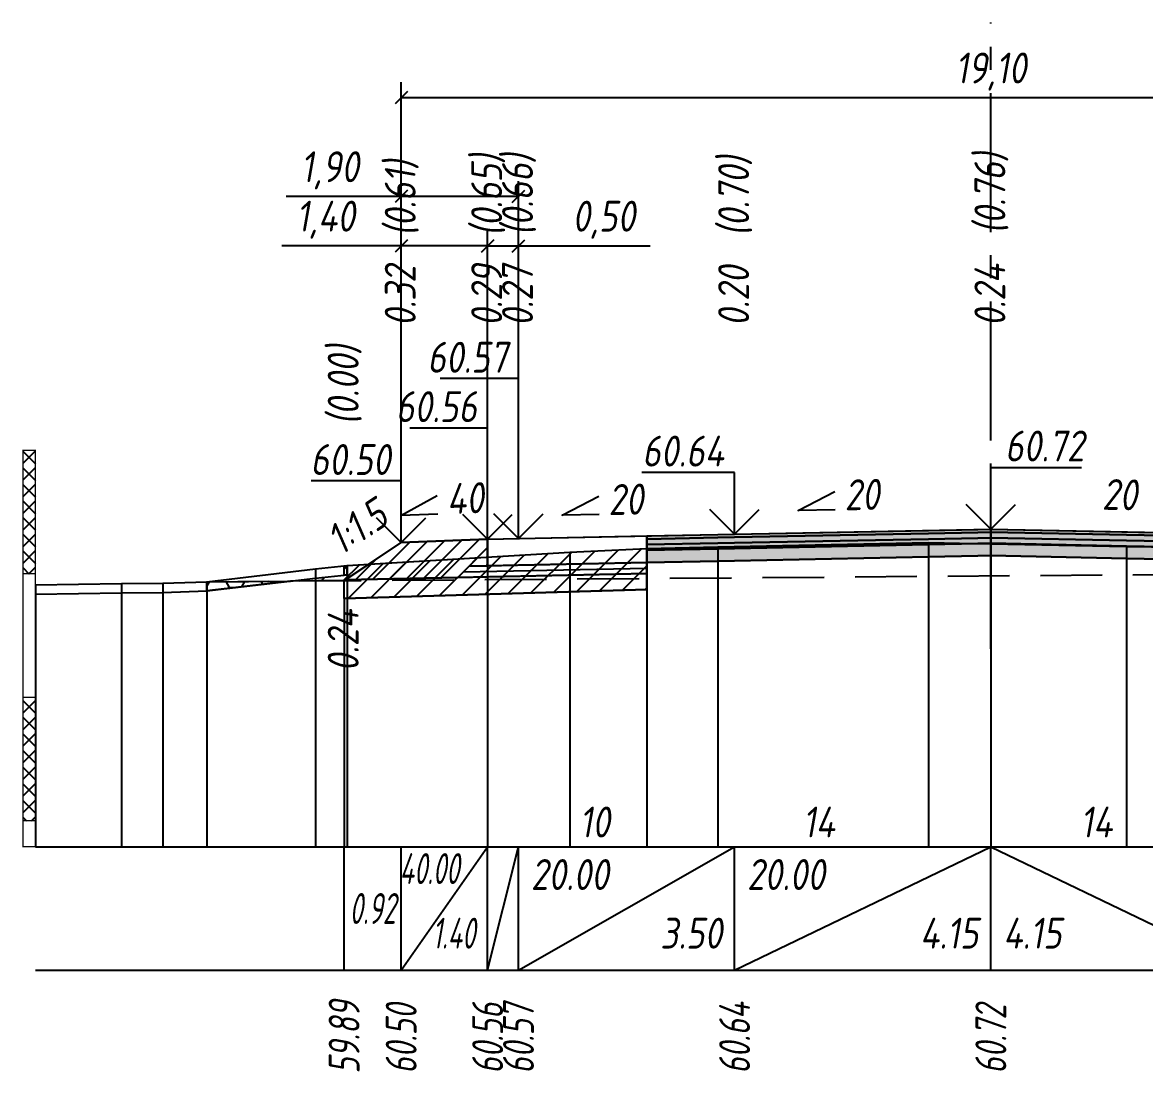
# Model space of a CAD drawing. Extents: x -717 to 1451, y -133302 to 233.
# Drawn here: x 78.9 to 169.8, y -62606.2 to -62521.3 of the extents above; entities that cross this region are included whole.
import ezdxf
from ezdxf.enums import TextEntityAlignment as Align

# ---------------------------------------------------------------- set-up
doc = ezdxf.new("R2010")
doc.units = 0
doc.linetypes.add('осевая2', pattern=[1.125, 0.75, -0.125, 0.125, -0.125])
doc.linetypes.add('штриховая', pattern=[0.75, 0.5, -0.25])
for name, color, linetype in [('Интерполированный поперечник', 2, 'Continuous'), ('Код_514', 1, 'Continuous'), ('Контур_0', 7, 'Continuous'), ('Контур_2521', 7, 'Continuous'), ('Контур_2564', 7, 'Continuous'), ('Контур_2660', 7, 'Continuous'), ('Контур_2665', 7, 'Continuous'), ('Контур_400', 7, 'Continuous'), ('Контур_508', 7, 'Continuous'), ('Контур_512', 7, 'Continuous'), ('Контур_513', 7, 'Continuous'), ('Контур_818', 7, 'Continuous'), ('Красный поперечник', 1, 'Continuous'), ('Линейка абсолютных высот', 7, 'Continuous'), ('Объём_2501', 7, 'Continuous'), ('Объём_2564', 7, 'Continuous'), ('Объём_2650', 7, 'Continuous'), ('Объём_2660', 7, 'Continuous'), ('Объём_2661', 7, 'Continuous'), ('Объём_2665', 7, 'Continuous'), ('Объём_2666', 7, 'Continuous'), ('Объём_2667', 7, 'Continuous'), ('Объём_2668', 7, 'Continuous'), ('Объём_2669', 7, 'Continuous'), ('Объём_2675', 7, 'Continuous'), ('Объём_2753', 7, 'Continuous'), ('Ось', 1, 'осевая2'), ('Откосы', 7, 'Continuous'), ('Отметки покрытия', 7, 'Continuous'), ('Рабочие отметки', 7, 'Continuous'), ('Рабочие отметки доп.', 7, 'Continuous'), ('Слои выравнивания', 7, 'Continuous'), ('Таблица', 7, 'Continuous'), ('Уклоны проезжей части', 7, 'Continuous'), ('Черный поперечник', 3, 'Continuous')]:
    doc.layers.add(name, color=color, linetype=linetype)
for name, color, linetype, true_color in [('Контур_2540', 2, 'Continuous', 0xffff00), ('Контур_2560', 2, 'Continuous', 0xffff00), ('Контур_2561', 7, 'Continuous', 0xff8040), ('Контур_2562', 3, 'Continuous', 0x00ff00), ('Контур_2563', 7, 'Continuous', 0xff8000), ('Контур_2570', 7, 'Continuous', 0x80ff00), ('Контур_2725', 7, 'Continuous', 0x323232), ('Контур_2736', 4, 'Continuous', 0x00ffff), ('Контур_2737', 4, 'Continuous', 0x00ffff), ('Контур_2738', 4, 'Continuous', 0x00ffff), ('Контур_2739', 4, 'Continuous', 0x00ffff), ('Контур_2741', 4, 'Continuous', 0x00ffff), ('Контур_2742', 4, 'Continuous', 0x00ffff), ('Контур_2743', 4, 'Continuous', 0x00ffff), ('Контур_2744', 7, 'Continuous', 0xa4ffff), ('Контур_2745', 7, 'Continuous', 0xa4ffff), ('Контур_2747', 4, 'Continuous', 0x00ffff), ('Контур_2748', 4, 'Continuous', 0x00ffff), ('Контур_2749', 4, 'Continuous', 0x00ffff), ('Контур_2750', 4, 'Continuous', 0x00ffff), ('Контур_2751', 4, 'Continuous', 0x00ffff), ('Контур_2752', 4, 'Continuous', 0x00ffff), ('Контур_2760', 7, 'Continuous', 0x323232), ('Контур_2761', 7, 'Continuous', 0x323232), ('Контур_2762', 7, 'Continuous', 0x323232), ('Контур_2763', 7, 'Continuous', 0x323232), ('Контур_402', 7, 'Continuous', 0xff6464), ('Контур_703', 4, 'Continuous', 0x00ffff), ('Контур_705', 4, 'Continuous', 0x00ffff), ('Контур_707', 4, 'Continuous', 0x00ffff), ('Контур_720', 131, 'Continuous', 0xaaffff), ('Объём_2500', 7, 'Continuous', 0xc0c0c0), ('Объём_2520', 7, 'Continuous', 0x80ffff), ('Объём_2540', 2, 'Continuous', 0xffff00), ('Объём_2560', 2, 'Continuous', 0xffff00), ('Объём_2561', 7, 'Continuous', 0xff8040), ('Объём_2562', 3, 'Continuous', 0x00ff00), ('Объём_2563', 7, 'Continuous', 0xff8000), ('Объём_2570', 7, 'Continuous', 0x80ff00), ('Объём_2600', 7, 'Continuous', 0x808000), ('Объём_2746', 2, 'Continuous', 0xffff00)]:
    doc.layers.add(name, color=color, linetype=linetype, true_color=true_color)
doc.styles.get("Standard").update_dxf_attribs({"font": 'txt', "height": 2.5})
doc.styles.add('М', font='romand.shx', dxfattribs={"width": 0.8, "oblique": 10, "height": 2.5})
doc.dimstyles.new('ISO-25', dxfattribs={"dimtxt": 2.5, "dimasz": 2.5, "dimexe": 1.25, "dimexo": 0.625, "dimtad": 1, "dimtxsty": 'Standard', "dimcen": 2.5, "dimadec": 0, "dimazin": 0, "dimtfac": 1, "dimtmove": 0, "dimatfit": 3, "dimfxl": 1, "dimarcsym": 0})
pattern_1 = [(45.0000013, (0, 0), (-0.67351924, 0.673519211), []), (135.0000003, (0, 0), (-0.673519222, -0.67351923), [])]

# ---------------------------------------------------------------- blocks, each defined once
blk = doc.blocks.new('_Oblique')
at = {"color": 0, "linetype": 'ByBlock', "lineweight": -2}
blk.add_line((-0.5, -0.5), (0.5, 0.5), dxfattribs=at)
blk = doc.blocks.new('*D1503')
at = {"color": 0, "lineweight": -2, "transparency": 16777216}
for p, q in [((109.619, -62562.812), (109.619, -62538.092)), ((116.619, -62562.532), (116.619, -62538.092)), ((109.619, -62539.342), (99.96, -62539.342)), ((116.619, -62539.342), (109.619, -62539.342))]:
    blk.add_line(p, q, dxfattribs=at)
at = {"layer": 'Defpoints', "color": 0, "transparency": 16777216}
for p in [(116.619, -62539.342), (109.619, -62563.437), (116.619, -62563.157)]:
    blk.add_point(p, dxfattribs=at)
at = {"color": 0, "lineweight": -2, "transparency": 16777216, "rotation": 180}
blk.add_blockref('_Oblique', (109.619, -62539.342), dxfattribs=at)
at = {"color": 0, "lineweight": -2, "transparency": 16777216}
blk.add_blockref('_Oblique', (116.619, -62539.342), dxfattribs=at)
at = {"color": 0, "transparency": 16777216, "insert": (103.5, -62537.229), "char_height": 2.5, "width": 8.75, "attachment_point": 5, "style": 'М'}
blk.add_mtext('1,40', dxfattribs=at)
blk = doc.blocks.new('*D1505')
at = {"color": 0, "lineweight": -2, "transparency": 16777216}
for p, q in [((116.619, -62562.532), (116.619, -62538.092)), ((119.119, -62562.482), (119.119, -62538.092)), ((116.619, -62539.342), (119.119, -62539.342)), ((119.119, -62539.342), (129.792, -62539.342))]:
    blk.add_line(p, q, dxfattribs=at)
at = {"layer": 'Defpoints', "color": 0, "transparency": 16777216}
for p in [(119.119, -62539.342), (116.619, -62563.157), (119.119, -62563.107)]:
    blk.add_point(p, dxfattribs=at)
at = {"color": 0, "lineweight": -2, "transparency": 16777216, "rotation": 180}
blk.add_blockref('_Oblique', (116.619, -62539.342), dxfattribs=at)
at = {"color": 0, "lineweight": -2, "transparency": 16777216}
blk.add_blockref('_Oblique', (119.119, -62539.342), dxfattribs=at)
at = {"color": 0, "transparency": 16777216, "insert": (126.03, -62537.229), "char_height": 2.5, "width": 9.16667, "attachment_point": 5, "style": 'М'}
blk.add_mtext('0,50', dxfattribs=at)
blk = doc.blocks.new('*D1508')
at = {"color": 0, "lineweight": -2, "transparency": 16777216}
for p, q in [((109.619, -62562.812), (109.619, -62534.092)), ((119.119, -62562.482), (119.119, -62534.092)), ((109.619, -62535.342), (100.303, -62535.342)), ((119.119, -62535.342), (109.619, -62535.342))]:
    blk.add_line(p, q, dxfattribs=at)
at = {"layer": 'Defpoints', "color": 0, "transparency": 16777216}
for p in [(119.119, -62535.342), (109.619, -62563.437), (119.119, -62563.107)]:
    blk.add_point(p, dxfattribs=at)
at = {"color": 0, "lineweight": -2, "transparency": 16777216, "rotation": 180}
blk.add_blockref('_Oblique', (109.619, -62535.342), dxfattribs=at)
at = {"color": 0, "lineweight": -2, "transparency": 16777216}
blk.add_blockref('_Oblique', (119.119, -62535.342), dxfattribs=at)
at = {"color": 0, "transparency": 16777216, "insert": (103.844, -62533.229), "char_height": 2.5, "width": 8.75, "attachment_point": 5, "style": 'М'}
blk.add_mtext('1,90', dxfattribs=at)
blk = doc.blocks.new('*D1509')
at = {"color": 0, "lineweight": -2, "transparency": 16777216}
for p, q in [((109.619, -62562.812), (109.619, -62526.092)), ((205.119, -62562.812), (205.119, -62526.092)), ((109.619, -62527.342), (205.119, -62527.342))]:
    blk.add_line(p, q, dxfattribs=at)
at = {"layer": 'Defpoints', "color": 0, "transparency": 16777216}
for p in [(205.119, -62527.342), (109.619, -62563.437), (205.119, -62563.437)]:
    blk.add_point(p, dxfattribs=at)
at = {"color": 0, "lineweight": -2, "transparency": 16777216, "rotation": 180}
blk.add_blockref('_Oblique', (109.619, -62527.342), dxfattribs=at)
at = {"color": 0, "lineweight": -2, "transparency": 16777216}
blk.add_blockref('_Oblique', (205.119, -62527.342), dxfattribs=at)
at = {"color": 0, "transparency": 16777216, "insert": (157.369, -62525.229), "char_height": 2.5, "width": 10.41667, "attachment_point": 5, "style": 'М'}
blk.add_mtext('19,10', dxfattribs=at)

msp = doc.modelspace()

# ---------------------------------------------------------------- hatches: boundary and pattern name
at = {"layer": 'Линейка абсолютных высот'}
h = msp.add_hatch(dxfattribs=at)
h.set_pattern_fill('ANSI37', scale=0.3, style=0)
h.set_pattern_definition(pattern_1)
h.paths.add_polyline_path([(80, -62565.893), (80, -62555.893), (79, -62555.893), (79, -62565.893)])
h = msp.add_hatch(dxfattribs=at)
h.set_pattern_fill('ANSI37', scale=0.3, style=0)
h.set_pattern_definition(pattern_1)
h.paths.add_polyline_path([(80, -62585.893), (80, -62575.893), (79, -62575.893), (79, -62585.893)])
at = {"layer": 'Объём_2563'}
h = msp.add_hatch(dxfattribs=at)
h.set_pattern_fill('ANSI31', color=256, scale=0.3)
h.paths.add_polyline_path([(109.619, -62563.375), (116.619, -62563.095), (116.619, -62565.245), (115.119, -62565.275), (114.201, -62566.193), (105.119, -62566.375)])
at = {"layer": 'Объём_2570'}
h = msp.add_hatch(dxfattribs=at)
h.set_pattern_fill('ANSI31', color=256, scale=0.2)
h.paths.add_polyline_path([(105, -62566.008), (105, -62565.258), (105.247, -62565.232), (105.247, -62565.982)])
at = {"layer": 'Объём_2600'}
h = msp.add_hatch(dxfattribs=at)
h.set_pattern_fill('ANSI31', color=6, scale=0.4)
h.paths.add_polyline_path([(105, -62567.901), (105, -62566.454), (100.646, -62566.487), (102.677, -62566.246), (105.247, -62565.982), (105.247, -62565.232), (123.265, -62564.145), (129.514, -62563.842), (129.514, -62567.165)])
h = msp.add_hatch(dxfattribs=at)
h.set_pattern_fill('HONEY', color=5, scale=0.3)
h.paths.add_polyline_path([(93.882, -62567.288), (93.882, -62566.538), (100.646, -62566.487)])
at = {"layer": 'Слои выравнивания'}
for color, points in [(2, [(129.514, -62562.837), (135.258, -62562.722), (136.619, -62562.695), (152.312, -62562.381), (156.325, -62562.301), (157.369, -62562.28), (157.369, -62562.53), (156.325, -62562.551), (152.312, -62562.631), (136.619, -62562.945), (135.258, -62562.972), (129.514, -62563.087)]), (3, [(129.514, -62563.087), (135.258, -62562.972), (136.619, -62562.945), (152.312, -62562.631), (156.325, -62562.551), (157.369, -62562.53), (157.369, -62562.98), (156.325, -62563.001), (152.312, -62563.081), (136.619, -62563.395), (135.258, -62563.422), (129.514, -62563.537)]), (4, [(129.514, -62563.537), (135.258, -62563.422), (136.619, -62563.395), (152.312, -62563.081), (156.325, -62563.001), (157.369, -62562.98), (157.369, -62563.43), (156.325, -62563.451), (152.312, -62563.531), (136.619, -62563.845), (135.258, -62563.872), (129.514, -62563.987)]), (2, [(157.369, -62562.28), (168.344, -62562.499), (172.681, -62562.586), (174.456, -62562.621), (174.456, -62562.871), (172.681, -62562.836), (168.344, -62562.749), (157.369, -62562.53)]), (3, [(157.369, -62562.53), (168.344, -62562.749), (172.681, -62562.836), (174.456, -62562.871), (174.456, -62563.321), (172.681, -62563.286), (168.344, -62563.199), (157.369, -62562.98)]), (4, [(157.369, -62562.98), (168.344, -62563.199), (172.681, -62563.286), (174.456, -62563.321), (174.456, -62563.771), (172.681, -62563.736), (168.344, -62563.649), (157.369, -62563.43)]), (5, [(129.514, -62563.987), (135.258, -62563.872), (136.619, -62563.845), (152.312, -62563.531), (156.325, -62563.451), (157.369, -62563.43), (157.369, -62564.43), (156.325, -62564.451), (152.312, -62564.531), (136.619, -62564.845), (135.258, -62564.872), (129.514, -62564.987)]), (5, [(157.369, -62563.43), (168.344, -62563.649), (172.681, -62563.736), (174.456, -62563.771), (174.456, -62564.771), (172.681, -62564.736), (168.344, -62564.649), (157.369, -62564.43)])]:
    msp.add_hatch(color=color, dxfattribs=at).paths.add_polyline_path(points)

# ---------------------------------------------------------------- linework, layer by layer
at = {"layer": 'Интерполированный поперечник', "linetype": 'штриховая', "ltscale": 10, "flags": 128}
msp.add_lwpolyline([(93.882, -62566.538), (217.657, -62565.6)], dxfattribs=at)
at = {"layer": 'Код_514'}
for p, q in [((105, -62598), (105, -62588)), ((109.619, -62598), (109.619, -62588)), ((109.619, -62598), (116.619, -62588)), ((116.619, -62598), (116.619, -62588)), ((116.619, -62598), (119.119, -62588)), ((119.119, -62598), (119.119, -62588)), ((119.119, -62598), (136.619, -62588)), ((136.619, -62598), (136.619, -62588)), ((136.619, -62598), (157.369, -62588)), ((157.369, -62598), (157.369, -62588)), ((157.369, -62588), (178.119, -62598))]:
    msp.add_line(p, q, dxfattribs=at)
at = {"layer": 'Контур_0', "flags": 128}
for points in [[(119.119, -62565.195), (116.619, -62565.245), (116.619, -62563.095), (129.514, -62562.837), (129.514, -62564.987), (119.119, -62565.195), (119.119, -62565.195)], [(109.619, -62563.375), (105, -62566.454), (105, -62566.454), (105, -62566.454), (105, -62566.454), (105, -62566.454), (105, -62566.454), (105, -62566.454), (105, -62566.454), (105, -62566.454), (105, -62566.454), (105, -62566.454), (105, -62566.454), (105, -62566.454), (105, -62566.454), (105, -62566.454)], [(109.619, -62563.375), (105, -62566.454), (105, -62566.454), (105, -62566.454), (105, -62566.454), (105, -62566.454), (105, -62566.454), (105, -62566.454), (105, -62566.454), (105, -62566.454), (105, -62566.454), (105, -62566.454), (105, -62566.454), (105, -62566.454), (105, -62566.454), (105, -62566.454), (105, -62566.454), (105, -62566.454), (105, -62566.454), (105, -62566.454), (105, -62566.454), (105, -62566.454), (105, -62566.454), (105, -62566.454), (105, -62566.454), (105, -62566.454), (105, -62566.454), (105, -62566.454), (105, -62566.454), (105, -62566.454)], [(105.119, -62566.375), (114.201, -62566.193), (115.119, -62565.275), (116.619, -62565.245)], [(115.119, -62565.275), (129.514, -62564.987), (129.514, -62565.887), (114.201, -62566.193), (115.119, -62565.275), (115.119, -62565.275)]]:
    msp.add_lwpolyline(points, dxfattribs=at)
at = {"layer": 'Контур_2521', "color": 250, "flags": 128}
msp.add_lwpolyline([(114.66, -62565.734), (129.514, -62565.437)], dxfattribs=at)
at = {"layer": 'Контур_2540', "flags": 128}
msp.add_lwpolyline([(105.119, -62566.375), (129.514, -62565.887), (129.514, -62567.165), (105, -62567.901), (105, -62566.454), (105.119, -62566.375), (105.119, -62566.375)], dxfattribs=at)
at = {"layer": 'Контур_2560', "flags": 128}
msp.add_lwpolyline([(109.619, -62563.375), (109.619, -62563.375), (109.619, -62563.375), (116.619, -62563.095)], dxfattribs=at)
at = {"layer": 'Контур_2561', "flags": 128}
msp.add_lwpolyline([(116.619, -62563.095), (116.619, -62563.095), (109.619, -62563.375), (109.619, -62563.375), (116.619, -62563.095)], dxfattribs=at)
at = {"layer": 'Контур_2562', "flags": 128}
msp.add_lwpolyline([(109.619, -62563.375), (109.619, -62563.375), (109.619, -62563.375), (109.619, -62563.375), (109.619, -62563.375)], dxfattribs=at)
at = {"layer": 'Контур_2563', "flags": 128}
msp.add_lwpolyline([(109.619, -62563.375), (116.619, -62563.095), (116.619, -62565.245), (115.119, -62565.275), (114.201, -62566.193), (105.119, -62566.375), (109.619, -62563.375), (109.619, -62563.375)], dxfattribs=at)
at = {"layer": 'Контур_2564', "flags": 128}
msp.add_lwpolyline([(109.619, -62563.375), (116.619, -62563.095)], dxfattribs=at)
at = {"layer": 'Контур_2570', "flags": 128}
msp.add_lwpolyline([(80, -62567.542), (86.97, -62567.44), (90.329, -62567.42), (93.882, -62567.288), (93.882, -62567.288), (102.677, -62566.246), (105.247, -62565.982), (105.247, -62565.232), (123.265, -62564.145), (129.514, -62563.842), (135.258, -62563.724), (152.312, -62563.375), (157.369, -62563.47), (168.344, -62563.676), (174.456, -62563.761), (191.043, -62564.844), (196.895, -62565.156), (196.895, -62565.906), (198.58, -62566.338), (207.318, -62566.848), (213.394, -62566.594), (230.086, -62565.639), (242.657, -62565.611)], dxfattribs=at)
at = {"layer": 'Контур_2660', "flags": 128}
msp.add_lwpolyline([(105, -62567.901), (129.514, -62567.165)], dxfattribs=at)
at = {"layer": 'Контур_2665', "flags": 128}
msp.add_lwpolyline([(109.619, -62563.375), (109.619, -62563.375)], dxfattribs=at)
at = {"layer": 'Контур_2725', "flags": 128}
msp.add_lwpolyline([(129.514, -62564.987), (135.258, -62564.872), (136.619, -62564.845), (152.312, -62564.531), (156.325, -62564.451), (157.369, -62564.43), (168.344, -62564.649), (172.681, -62564.736), (174.456, -62564.771)], dxfattribs=at)
at = {"layer": 'Контур_2736', "flags": 128}
msp.add_lwpolyline([(109.619, -62563.375), (105, -62566.454)], dxfattribs=at)
at = {"layer": 'Контур_2737', "flags": 128}
msp.add_lwpolyline([(105, -62566.454), (105, -62566.454)], dxfattribs=at)
at = {"layer": 'Контур_2738', "flags": 128}
msp.add_lwpolyline([(105, -62566.454), (105, -62566.454)], dxfattribs=at)
at = {"layer": 'Контур_2739', "flags": 128}
msp.add_lwpolyline([(105, -62566.454), (105, -62566.454)], dxfattribs=at)
at = {"layer": 'Контур_2741', "flags": 128}
msp.add_lwpolyline([(105, -62566.454), (105, -62566.454)], dxfattribs=at)
at = {"layer": 'Контур_2742', "flags": 128}
msp.add_lwpolyline([(105, -62566.454), (105, -62566.454)], dxfattribs=at)
at = {"layer": 'Контур_2743', "flags": 128}
msp.add_lwpolyline([(105, -62566.454), (105, -62566.454)], dxfattribs=at)
at = {"layer": 'Контур_2744', "flags": 128}
msp.add_lwpolyline([(105, -62566.454), (105, -62566.454)], dxfattribs=at)
msp.add_lwpolyline([(105, -62566.454), (105, -62566.454)], dxfattribs=at)
msp.add_lwpolyline([(105, -62566.454), (105, -62566.454)], dxfattribs=at)
msp.add_lwpolyline([(105, -62566.454), (105, -62566.454)], dxfattribs=at)
msp.add_lwpolyline([(105, -62566.454), (105, -62566.454)], dxfattribs=at)
msp.add_lwpolyline([(105, -62566.454), (105, -62566.454)], dxfattribs=at)
at = {"layer": 'Контур_2745', "flags": 128}
msp.add_lwpolyline([(105, -62566.454), (105, -62566.454)], dxfattribs=at)
msp.add_lwpolyline([(105, -62566.454), (105, -62566.454)], dxfattribs=at)
msp.add_lwpolyline([(105, -62566.454), (105, -62566.454)], dxfattribs=at)
msp.add_lwpolyline([(105, -62566.454), (105, -62566.454)], dxfattribs=at)
msp.add_lwpolyline([(105, -62566.454), (105, -62566.454)], dxfattribs=at)
msp.add_lwpolyline([(105, -62566.454), (105, -62566.454)], dxfattribs=at)
at = {"layer": 'Контур_2747', "flags": 128}
msp.add_lwpolyline([(105, -62566.454), (105, -62566.454)], dxfattribs=at)
at = {"layer": 'Контур_2748', "flags": 128}
msp.add_lwpolyline([(105, -62566.454), (105, -62566.454)], dxfattribs=at)
at = {"layer": 'Контур_2749', "flags": 128}
msp.add_lwpolyline([(105, -62566.454), (105, -62566.454)], dxfattribs=at)
at = {"layer": 'Контур_2750', "flags": 128}
msp.add_lwpolyline([(105, -62566.454), (105, -62566.454)], dxfattribs=at)
at = {"layer": 'Контур_2751', "flags": 128}
msp.add_lwpolyline([(105, -62566.454), (105, -62566.454)], dxfattribs=at)
at = {"layer": 'Контур_2752', "flags": 128}
msp.add_lwpolyline([(105, -62566.454), (105, -62566.454)], dxfattribs=at)
at = {"layer": 'Контур_2760', "flags": 128}
msp.add_lwpolyline([(129.514, -62562.837), (135.258, -62562.722), (136.619, -62562.695), (152.312, -62562.381), (156.325, -62562.301), (157.369, -62562.28), (168.344, -62562.499), (172.681, -62562.586), (174.456, -62562.621)], dxfattribs=at)
at = {"layer": 'Контур_2761', "flags": 128}
msp.add_lwpolyline([(129.514, -62563.087), (135.258, -62562.972), (136.619, -62562.945), (152.312, -62562.631), (156.325, -62562.551), (157.369, -62562.53), (168.344, -62562.749), (172.681, -62562.836), (174.456, -62562.871)], dxfattribs=at)
at = {"layer": 'Контур_2762', "flags": 128}
msp.add_lwpolyline([(129.514, -62563.537), (135.258, -62563.422), (136.619, -62563.395), (152.312, -62563.081), (156.325, -62563.001), (157.369, -62562.98), (168.344, -62563.199), (172.681, -62563.286), (174.456, -62563.321)], dxfattribs=at)
at = {"layer": 'Контур_2763', "flags": 128}
msp.add_lwpolyline([(129.514, -62563.987), (135.258, -62563.872), (136.619, -62563.845), (152.312, -62563.531), (156.325, -62563.451), (157.369, -62563.43), (168.344, -62563.649), (172.681, -62563.736), (174.456, -62563.771)], dxfattribs=at)
at = {"layer": 'Контур_400', "flags": 128}
for points in [[(116.619, -62563.095), (119.119, -62563.045), (119.119, -62563.045), (119.119, -62563.045), (119.119, -62563.045), (119.119, -62563.045), (119.119, -62563.045), (136.619, -62562.695), (157.369, -62562.28)], [(157.369, -62562.28), (178.119, -62562.695), (195.619, -62563.045), (195.619, -62563.045), (195.619, -62563.045), (195.619, -62563.045), (195.619, -62563.045), (195.619, -62563.045), (198.119, -62563.095)]]:
    msp.add_lwpolyline(points, dxfattribs=at)
at = {"layer": 'Контур_402', "flags": 128}
msp.add_lwpolyline([(105, -62567.901), (129.514, -62567.165), (129.514, -62564.987), (157.369, -62564.43), (174.456, -62564.771), (174.456, -62566.842), (212.01, -62567.969)], dxfattribs=at)
at = {"layer": 'Контур_508', "flags": 128}
msp.add_lwpolyline([(105, -62567.901), (129.514, -62567.165), (129.514, -62564.987), (157.369, -62564.43), (174.456, -62564.771), (174.456, -62566.842), (212.01, -62567.969), (212.057, -62568), (214.057, -62568), (217.657, -62565.6)], dxfattribs=at)
at = {"layer": 'Контур_512', "flags": 128}
msp.add_lwpolyline([(105, -62567.901), (129.514, -62567.165)], dxfattribs=at)
at = {"layer": 'Контур_513', "flags": 128}
msp.add_lwpolyline([(105, -62567.901), (129.514, -62567.165), (129.514, -62564.987), (157.369, -62564.43), (174.456, -62564.771), (174.456, -62566.842), (212.01, -62567.969), (212.057, -62568), (214.057, -62568), (217.657, -62565.6)], dxfattribs=at)
at = {"layer": 'Контур_703', "flags": 128}
for points in [[(109.619, -62563.375), (105, -62566.454)], [(105, -62566.454), (105, -62566.454)]]:
    msp.add_lwpolyline(points, dxfattribs=at)
at = {"layer": 'Контур_705', "flags": 128}
msp.add_lwpolyline([(105, -62566.454), (105, -62566.454)], dxfattribs=at)
at = {"layer": 'Контур_707', "flags": 128}
msp.add_lwpolyline([(105, -62566.454), (105, -62566.454)], dxfattribs=at)
at = {"layer": 'Контур_720', "flags": 128}
msp.add_lwpolyline([(105, -62566.454), (105, -62566.454)], dxfattribs=at)
at = {"layer": 'Контур_818', "flags": 128}
msp.add_lwpolyline([(105, -62566.008), (105.247, -62565.982), (105.247, -62565.232), (123.265, -62564.145), (129.514, -62563.842), (135.258, -62563.724), (152.312, -62563.375), (157.369, -62563.47), (168.344, -62563.676), (174.456, -62563.761), (191.043, -62564.844), (196.895, -62565.156), (196.895, -62565.906), (198.58, -62566.338), (207.318, -62566.848), (213.394, -62566.594), (217.657, -62566.35)], dxfattribs=at)
at = {"layer": 'Красный поперечник'}
for p, q in [((109.619, -62563.375), (116.619, -62563.095)), ((116.619, -62563.095), (119.119, -62563.045)), ((119.119, -62563.045), (136.619, -62562.695)), ((136.619, -62562.695), (157.369, -62562.28)), ((157.369, -62562.28), (178.119, -62562.695)), ((105, -62566.454), (109.619, -62563.375)), ((129.514, -62567.165), (129.514, -62588)), ((105, -62567.901), (105, -62588))]:
    msp.add_line(p, q, dxfattribs=at)
at = {"layer": 'Линейка абсолютных высот', "color": 7, "const_width": 0.1, "flags": 128}
for points in [[(80, -62565.893), (80, -62555.893), (79, -62555.893), (79, -62565.893), (80, -62565.893)], [(80, -62575.893), (80, -62565.893), (79, -62565.893), (79, -62575.893), (80, -62575.893)], [(80, -62585.893), (80, -62575.893), (79, -62575.893), (79, -62585.893), (80, -62585.893)], [(80, -62588), (80, -62585.893), (79, -62585.893), (79, -62588), (80, -62588)]]:
    msp.add_lwpolyline(points, dxfattribs=at)
at = {"layer": 'Объём_2500', "flags": 128}
msp.add_lwpolyline([(119.119, -62565.195), (116.619, -62565.245), (116.619, -62563.095), (129.514, -62562.837), (129.514, -62564.987), (119.119, -62565.195), (119.119, -62565.195)], dxfattribs=at)
at = {"layer": 'Объём_2501', "flags": 128}
for points in [[(116.619, -62563.095), (119.119, -62563.045), (119.119, -62563.045), (119.119, -62563.045), (119.119, -62563.045), (119.119, -62563.045), (119.119, -62563.045), (136.619, -62562.695), (157.369, -62562.28)], [(157.369, -62562.28), (178.119, -62562.695), (195.619, -62563.045), (195.619, -62563.045), (195.619, -62563.045), (195.619, -62563.045), (195.619, -62563.045), (195.619, -62563.045), (198.119, -62563.095)]]:
    msp.add_lwpolyline(points, dxfattribs=at)
at = {"layer": 'Объём_2520', "color": 250, "flags": 128}
msp.add_lwpolyline([(115.119, -62565.275), (129.514, -62564.987), (129.514, -62565.887), (114.201, -62566.193), (115.119, -62565.275), (115.119, -62565.275)], dxfattribs=at)
at = {"layer": 'Объём_2540', "flags": 128}
msp.add_lwpolyline([(105.119, -62566.375), (129.514, -62565.887), (129.514, -62567.165), (105, -62567.901), (105, -62566.454), (105.119, -62566.375), (105.119, -62566.375)], dxfattribs=at)
at = {"layer": 'Объём_2560', "flags": 128}
msp.add_lwpolyline([(109.619, -62563.375), (109.619, -62563.375), (109.619, -62563.375), (116.619, -62563.095)], dxfattribs=at)
at = {"layer": 'Объём_2561', "flags": 128}
msp.add_lwpolyline([(116.619, -62563.095), (116.619, -62563.095), (109.619, -62563.375), (109.619, -62563.375), (116.619, -62563.095)], dxfattribs=at)
at = {"layer": 'Объём_2562', "flags": 128}
msp.add_lwpolyline([(109.619, -62563.375), (109.619, -62563.375), (109.619, -62563.375), (109.619, -62563.375), (109.619, -62563.375)], dxfattribs=at)
at = {"layer": 'Объём_2563', "color": 250, "flags": 128}
msp.add_lwpolyline([(109.619, -62563.375), (116.619, -62563.095), (116.619, -62565.245), (115.119, -62565.275), (114.201, -62566.193), (105.119, -62566.375), (109.619, -62563.375), (109.619, -62563.375)], dxfattribs=at)
at = {"layer": 'Объём_2564', "flags": 128}
msp.add_lwpolyline([(109.619, -62563.375), (116.619, -62563.095)], dxfattribs=at)
at = {"layer": 'Объём_2570', "flags": 128}
msp.add_lwpolyline([(105, -62566.008), (105, -62565.258), (105.247, -62565.232), (105.247, -62565.982), (105, -62566.008), (105, -62566.008)], dxfattribs=at)
at = {"layer": 'Объём_2600', "color": 5, "flags": 128}
msp.add_lwpolyline([(93.882, -62567.288), (93.882, -62566.538), (100.646, -62566.487), (93.882, -62567.288), (93.882, -62567.288)], dxfattribs=at)
at = {"layer": 'Объём_2650', "color": 6, "flags": 128}
msp.add_lwpolyline([(105, -62567.901), (105, -62566.454), (100.646, -62566.487), (102.677, -62566.246), (105.247, -62565.982), (105.247, -62565.232), (123.265, -62564.145), (129.514, -62563.842), (129.514, -62567.165), (105, -62567.901), (105, -62567.901)], dxfattribs=at)
at = {"layer": 'Объём_2660', "flags": 128}
msp.add_lwpolyline([(105, -62567.901), (129.514, -62567.165)], dxfattribs=at)
at = {"layer": 'Объём_2661', "flags": 128}
msp.add_lwpolyline([(109.619, -62563.375), (105, -62566.454)], dxfattribs=at)
at = {"layer": 'Объём_2665', "flags": 128}
msp.add_lwpolyline([(109.619, -62563.375), (109.619, -62563.375)], dxfattribs=at)
at = {"layer": 'Объём_2666', "flags": 128}
msp.add_lwpolyline([(109.619, -62563.375), (105, -62566.454)], dxfattribs=at)
at = {"layer": 'Объём_2667', "flags": 128}
msp.add_lwpolyline([(105, -62566.454), (105, -62566.454)], dxfattribs=at)
msp.add_lwpolyline([(105, -62566.454), (105, -62566.454)], dxfattribs=at)
at = {"layer": 'Объём_2668', "flags": 128}
msp.add_lwpolyline([(105, -62566.454), (105, -62566.454)], dxfattribs=at)
msp.add_lwpolyline([(105, -62566.454), (105, -62566.454)], dxfattribs=at)
at = {"layer": 'Объём_2669', "flags": 128}
msp.add_lwpolyline([(105, -62566.454), (105, -62566.454)], dxfattribs=at)
msp.add_lwpolyline([(105, -62566.454), (105, -62566.454)], dxfattribs=at)
at = {"layer": 'Объём_2675', "flags": 128}
msp.add_lwpolyline([(105, -62566.454), (105, -62566.454)], dxfattribs=at)
msp.add_lwpolyline([(105, -62566.454), (105, -62566.454)], dxfattribs=at)
msp.add_lwpolyline([(105, -62566.454), (105, -62566.454)], dxfattribs=at)
msp.add_lwpolyline([(105, -62566.454), (105, -62566.454)], dxfattribs=at)
msp.add_lwpolyline([(105, -62566.454), (105, -62566.454)], dxfattribs=at)
msp.add_lwpolyline([(105, -62566.454), (105, -62566.454)], dxfattribs=at)
msp.add_lwpolyline([(105, -62566.454), (105, -62566.454)], dxfattribs=at)
msp.add_lwpolyline([(105, -62566.454), (105, -62566.454)], dxfattribs=at)
msp.add_lwpolyline([(105, -62566.454), (105, -62566.454)], dxfattribs=at)
msp.add_lwpolyline([(105, -62566.454), (105, -62566.454)], dxfattribs=at)
msp.add_lwpolyline([(105, -62566.454), (105, -62566.454)], dxfattribs=at)
msp.add_lwpolyline([(105, -62566.454), (105, -62566.454)], dxfattribs=at)
at = {"layer": 'Объём_2746', "flags": 128}
msp.add_lwpolyline([(106.991, -62565.127), (123.265, -62564.145), (129.514, -62563.842), (129.514, -62567.165), (105, -62567.901), (105, -62566.454), (106.991, -62565.127), (106.991, -62565.127)], dxfattribs=at)
at = {"layer": 'Объём_2753', "flags": 128}
msp.add_lwpolyline([(129.514, -62562.837), (129.514, -62562.837)], dxfattribs=at)
at = {"layer": 'Ось', "ltscale": 15}
msp.add_line((157.369, -62571.971), (157.369, -62521.251), dxfattribs=at)
at = {"layer": 'Откосы', "color": 1, "flags": 128}
for points in [[(144.768, -62560.72), (141.769, -62560.78), (144.738, -62559.221)], [(112.581, -62561.06), (109.584, -62561.179), (112.521, -62559.561)], [(125.643, -62561.103), (122.644, -62561.163), (125.613, -62559.603)]]:
    msp.add_lwpolyline(points, dxfattribs=at)
at = {"layer": 'Отметки покрытия', "color": 1}
for p, q in [((119.119, -62550.095), (112.769, -62550.095)), ((119.119, -62563.045), (119.119, -62550.095)), ((116.619, -62554.095), (110.319, -62554.095)), ((116.619, -62563.095), (116.619, -62554.095)), ((157.369, -62562.28), (157.369, -62557.28)), ((157.369, -62557.28), (164.719, -62557.28)), ((109.619, -62558.375), (102.319, -62558.375)), ((109.619, -62563.375), (109.619, -62558.375)), ((136.619, -62557.695), (129.119, -62557.695)), ((136.619, -62562.695), (136.619, -62557.695)), ((157.369, -62562.28), (155.369, -62560.28)), ((157.369, -62562.28), (159.369, -62560.28)), ((116.619, -62563.095), (114.619, -62561.095)), ((116.619, -62563.095), (118.619, -62561.095)), ((119.119, -62563.045), (117.119, -62561.045)), ((119.119, -62563.045), (121.119, -62561.045)), ((136.619, -62562.695), (134.619, -62560.695)), ((136.619, -62562.695), (138.619, -62560.695)), ((109.619, -62563.375), (107.619, -62561.375)), ((109.619, -62563.375), (111.619, -62561.375))]:
    msp.add_line(p, q, dxfattribs=at)
at = {"layer": 'Слои выравнивания'}
for p, q in [((116.619, -62563.095), (116.619, -62588)), ((129.514, -62562.837), (129.514, -62588)), ((157.369, -62562.28), (157.369, -62588))]:
    msp.add_line(p, q, dxfattribs=at)
at = {"layer": 'Слои выравнивания', "color": 2, "flags": 128}
for points in [[(129.514, -62562.837), (135.258, -62562.722), (136.619, -62562.695), (152.312, -62562.381), (156.325, -62562.301), (157.369, -62562.28), (157.369, -62562.53), (156.325, -62562.551), (152.312, -62562.631), (136.619, -62562.945), (135.258, -62562.972), (129.514, -62563.087)], [(157.369, -62562.28), (168.344, -62562.499), (172.681, -62562.586), (174.456, -62562.621), (174.456, -62562.871), (172.681, -62562.836), (168.344, -62562.749), (157.369, -62562.53)]]:
    msp.add_lwpolyline(points, close=True, dxfattribs=at)
at = {"layer": 'Слои выравнивания', "color": 3, "flags": 128}
for points in [[(129.514, -62563.087), (135.258, -62562.972), (136.619, -62562.945), (152.312, -62562.631), (156.325, -62562.551), (157.369, -62562.53), (157.369, -62562.98), (156.325, -62563.001), (152.312, -62563.081), (136.619, -62563.395), (135.258, -62563.422), (129.514, -62563.537)], [(157.369, -62562.53), (168.344, -62562.749), (172.681, -62562.836), (174.456, -62562.871), (174.456, -62563.321), (172.681, -62563.286), (168.344, -62563.199), (157.369, -62562.98)]]:
    msp.add_lwpolyline(points, close=True, dxfattribs=at)
at = {"layer": 'Слои выравнивания', "color": 4, "flags": 128}
for points in [[(129.514, -62563.537), (135.258, -62563.422), (136.619, -62563.395), (152.312, -62563.081), (156.325, -62563.001), (157.369, -62562.98), (157.369, -62563.43), (156.325, -62563.451), (152.312, -62563.531), (136.619, -62563.845), (135.258, -62563.872), (129.514, -62563.987)], [(157.369, -62562.98), (168.344, -62563.199), (172.681, -62563.286), (174.456, -62563.321), (174.456, -62563.771), (172.681, -62563.736), (168.344, -62563.649), (157.369, -62563.43)]]:
    msp.add_lwpolyline(points, close=True, dxfattribs=at)
at = {"layer": 'Слои выравнивания', "color": 5, "flags": 128}
for points in [[(129.514, -62563.987), (135.258, -62563.872), (136.619, -62563.845), (152.312, -62563.531), (156.325, -62563.451), (157.369, -62563.43), (157.369, -62564.43), (156.325, -62564.451), (152.312, -62564.531), (136.619, -62564.845), (135.258, -62564.872), (129.514, -62564.987)], [(157.369, -62563.43), (168.344, -62563.649), (172.681, -62563.736), (174.456, -62563.771), (174.456, -62564.771), (172.681, -62564.736), (168.344, -62564.649), (157.369, -62564.43)]]:
    msp.add_lwpolyline(points, close=True, dxfattribs=at)
at = {"layer": 'Таблица'}
for p, q in [((80, -62588), (242.657, -62588)), ((80, -62598), (242.657, -62598))]:
    msp.add_line(p, q, dxfattribs=at)
at = {"layer": 'Черный поперечник', "color": 7}
for p, q in [((129.514, -62563.842), (129.514, -62588)), ((135.258, -62563.724), (135.258, -62588)), ((152.312, -62563.375), (152.312, -62588)), ((157.369, -62563.47), (157.369, -62588)), ((168.344, -62563.676), (168.344, -62588)), ((123.265, -62564.145), (123.265, -62588)), ((102.677, -62565.496), (102.677, -62588)), ((105.247, -62565.232), (105.247, -62588)), ((86.97, -62566.69), (86.97, -62588)), ((90.329, -62566.67), (90.329, -62588)), ((93.882, -62566.538), (93.882, -62588)), ((80, -62566.792), (80, -62588))]:
    msp.add_line(p, q, dxfattribs=at)
at = {"layer": 'Черный поперечник', "flags": 128}
msp.add_lwpolyline([(80, -62566.792), (86.97, -62566.69), (90.329, -62566.67), (93.882, -62566.538), (102.677, -62565.496), (105.247, -62565.232), (123.265, -62564.145), (129.514, -62563.842), (135.258, -62563.724), (152.312, -62563.375), (157.369, -62563.47), (168.344, -62563.676), (174.456, -62563.761), (191.043, -62564.844), (196.895, -62565.156), (198.58, -62565.588), (207.318, -62566.098), (213.394, -62565.844), (230.086, -62564.889), (242.657, -62564.861)], dxfattribs=at)

# ---------------------------------------------------------------- texts
at = {"layer": 'Код_514', "style": 'М', "oblique": 10}
for s, width, p in [('40.00', 0.6, (109.48, -62588.518)), ('20.00', 0.8, (120.119, -62589)), ('20.00', 0.8, (137.619, -62589))]:
    msp.add_text(s, height=2.5, dxfattribs=dict(at, width=width)).set_placement(p, align=Align.TOP_LEFT)
at = {"layer": 'Код_514', "style": 'М', "oblique": 10, "width": 0.6}
msp.add_text('0.92', height=2.5, dxfattribs=at).set_placement((107.31, -62593), align=Align.MIDDLE_CENTER)
at = {"layer": 'Код_514', "style": 'М', "oblique": 10}
for s, width, p in [('1.40', 0.6, (115.619, -62597)), ('3.50', 0.8, (135.619, -62597)), ('4.15', 0.8, (156.369, -62597))]:
    msp.add_text(s, height=2.5, dxfattribs=dict(at, width=width)).set_placement(p, align=Align.BOTTOM_RIGHT)
at = {"layer": 'Код_514', "style": 'М', "oblique": 10, "width": 0.8}
msp.add_text('4.15', height=2.5, dxfattribs=at).set_placement((158.369, -62597), align=Align.BOTTOM_LEFT)
at = {"layer": 'Код_514', "style": 'М', "oblique": 10, "width": 0.7}
for s, p in [('59.89', (105, -62606.382)), ('60.50', (109.619, -62606.382)), ('60.56', (116.619, -62606.382)), ('60.57', (119.119, -62606.382)), ('60.64', (136.619, -62606.382)), ('60.72', (157.369, -62606.382))]:
    msp.add_text(s, height=2.5, rotation=90, dxfattribs=at).set_placement(p, align=Align.MIDDLE_LEFT)
at = {"layer": 'Отметки покрытия', "color": 1, "style": 'М', "oblique": 10, "width": 0.8}
for s, p in [('60.57', (118.26, -62550.363)), ('60.56', (115.76, -62554.363)), ('60.64', (135.76, -62557.963)), ('60.50', (108.76, -62558.643))]:
    msp.add_text(s, height=2.5, dxfattribs=at).set_placement(p, align=Align.BOTTOM_RIGHT)
msp.add_text('60.72', height=2.5, dxfattribs=at).set_placement((158.51, -62557.548), align=Align.BOTTOM_LEFT)
at = {"layer": 'Рабочие отметки', "color": 1, "style": 'М', "oblique": 10, "width": 0.8}
for s, p in [('0.32', (109.541, -62545.845)), ('0.29', (116.541, -62545.845)), ('0.27', (119.041, -62545.845)), ('0.20', (136.541, -62545.845)), ('0.24', (157.291, -62545.845))]:
    msp.add_text(s, height=2.5, rotation=90, dxfattribs=at).set_placement(p, align=Align.MIDDLE_LEFT)
msp.add_text('0.24', height=2.5, rotation=90, dxfattribs=at).set_placement((104.922, -62568.779), align=Align.MIDDLE_RIGHT)
at = {"layer": 'Рабочие отметки доп.', "color": 1, "style": 'М', "oblique": 10, "width": 0.8}
for s, p in [('(0.65)', (116.541, -62538.545)), ('(0.66)', (119.041, -62538.495)), ('(0.70)', (136.541, -62538.545)), ('(0.76)', (157.291, -62538.345)), ('(0.61)', (109.541, -62538.545)), ('(0.00)', (104.922, -62553.819))]:
    msp.add_text(s, height=2.5, rotation=90, dxfattribs=at).set_placement(p, align=Align.MIDDLE_LEFT)
at = {"layer": 'Слои выравнивания', "style": 'М', "oblique": 10, "width": 0.8}
for s, p in [('10', (125.289, -62588)), ('14', (143.442, -62588)), ('14', (165.912, -62588))]:
    msp.add_text(s, height=2.5, dxfattribs=at).set_placement(p, align=Align.BOTTOM_CENTER)
at = {"layer": 'Уклоны проезжей части', "color": 1, "style": 'М', "oblique": 10, "width": 0.8}
for s, rotation, p in [('40', 2.29061, (114.886, -62561.776)), ('20', 1.14576, (146.974, -62561.487)), ('20', 358.85423, (167.764, -62561.487)), ('20', 1.14576, (127.849, -62561.87)), ('1:1.5', 33.69007, (107.173, -62563.734))]:
    msp.add_text(s, height=2.5, rotation=rotation, dxfattribs=at).set_placement(p, align=Align.BOTTOM_CENTER)

# ---------------------------------------------------------------- dimensions: what is measured, and where the dimension line sits
at = {"color": 5}
dim = msp.add_linear_dim(base=(205.119, -62527.342), p1=(109.619, -62563.437), p2=(205.119, -62563.437), angle=180, dimstyle='ISO-25', override={"dimasz": 1, "dimlfac": 0.2, "dimzin": 0, "dimtxsty": 'М', "dimblk1": 'Oblique', "dimblk2": 'Oblique', "dimsah": 1}, dxfattribs=at)
dim.commit()
dim.dimension.update_dxf_attribs({"geometry": '*D1509', "text_midpoint": (157.369, -62525.229)})
for base, p1, p2, picture, middle in [((119.119, -62535.342), (109.619, -62563.437), (119.119, -62563.107), '*D1508', (103.844, -62535.342)), ((116.619, -62539.342), (109.619, -62563.437), (116.619, -62563.157), '*D1503', (103.5, -62539.342)), ((119.119, -62539.342), (116.619, -62563.157), (119.119, -62563.107), '*D1505', (126.03, -62539.342))]:
    dim = msp.add_linear_dim(base=base, p1=p1, p2=p2, angle=180, dimstyle='ISO-25', override={"dimasz": 1, "dimlfac": 0.2, "dimzin": 0, "dimtxsty": 'М', "dimblk1": 'Oblique', "dimblk2": 'Oblique', "dimsah": 1}, dxfattribs=at)
    dim.commit()
    dim.dimension.update_dxf_attribs({"geometry": picture, "text_midpoint": middle, "dimtype": 160})

doc.saveas('drawing.dxf')
